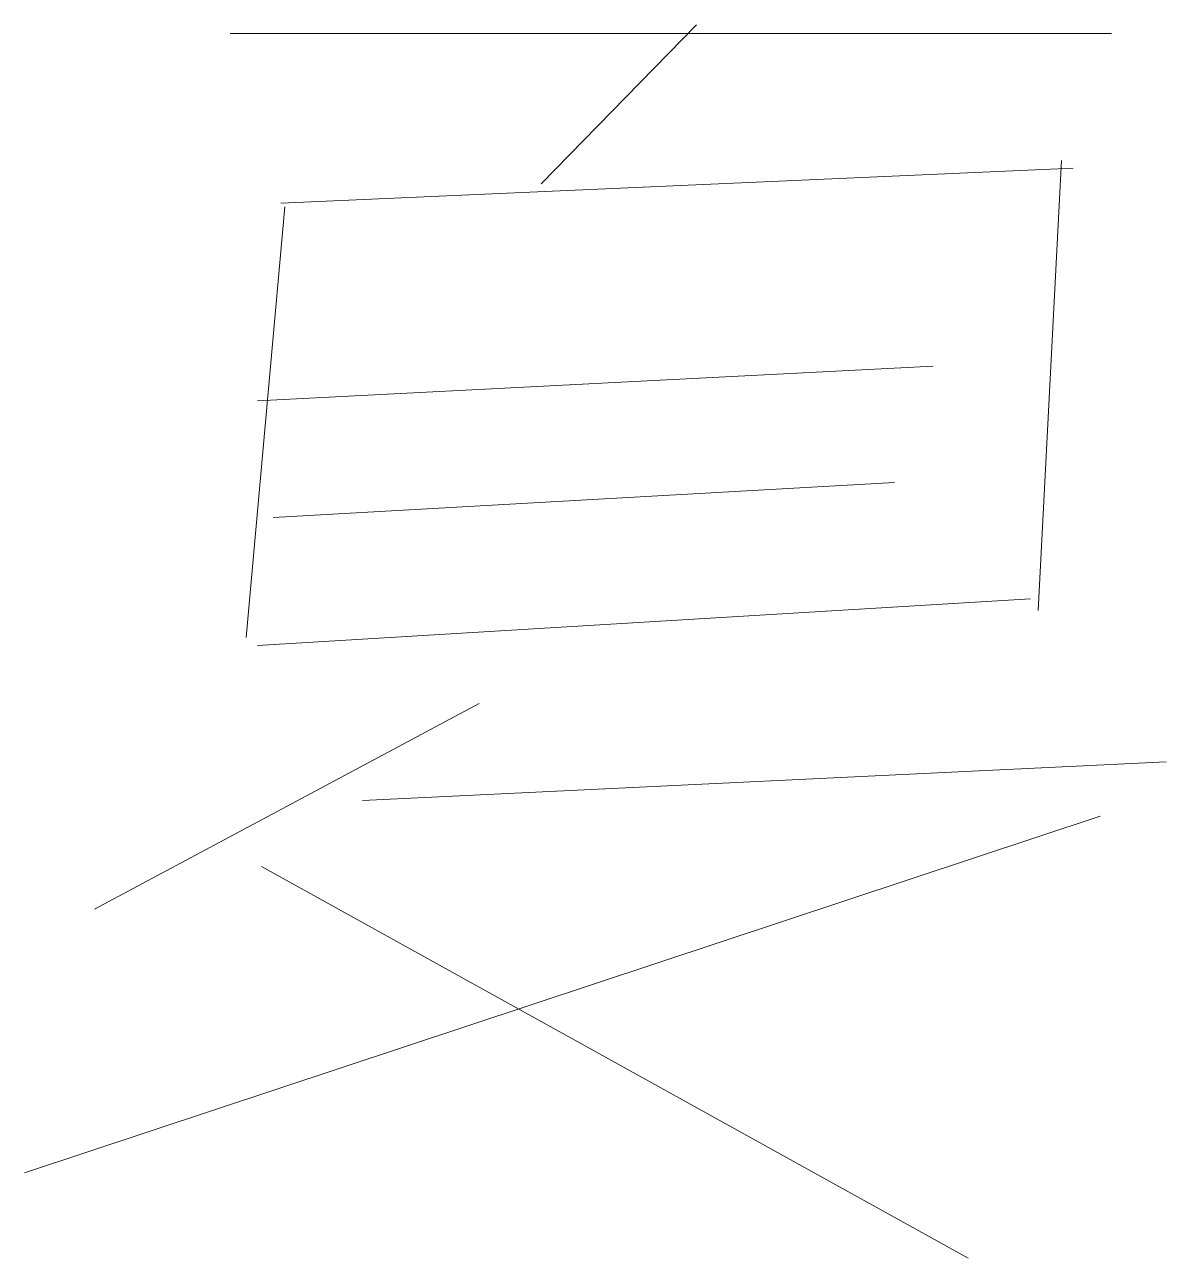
# Model space of a CAD drawing. Header units: millimetres. Extents: x 594 to 719, y 550 to 684.
import ezdxf

# ---------------------------------------------------------------- set-up
doc = ezdxf.new("R2010")
doc.units = ezdxf.units.MM

msp = doc.modelspace()

# ---------------------------------------------------------------- linework, layer by layer
at = {"color": 7, "lineweight": 20}
for p, q in [((616.74, 683.34), (712.65, 683.34)), ((667.49, 684.3), (650.59, 667)), ((622.28, 664.89), (708.47, 668.69)), ((707.2, 669.53), (704.67, 620.57)), ((622.7, 664.47), (618.48, 617.61)), ((619.74, 643.36), (693.26, 647.16)), ((621.43, 630.7), (689.04, 634.5)), ((619.74, 616.77), (703.82, 621.84)), ((643.83, 610.44), (602, 588.07)), ((631.15, 599.89), (718.61, 604.11)), ((711.43, 598.2), (594.39, 559.37)), ((620.17, 592.71), (697.06, 550.08))]:
    msp.add_line(p, q, dxfattribs=at)

doc.saveas('drawing.dxf')
